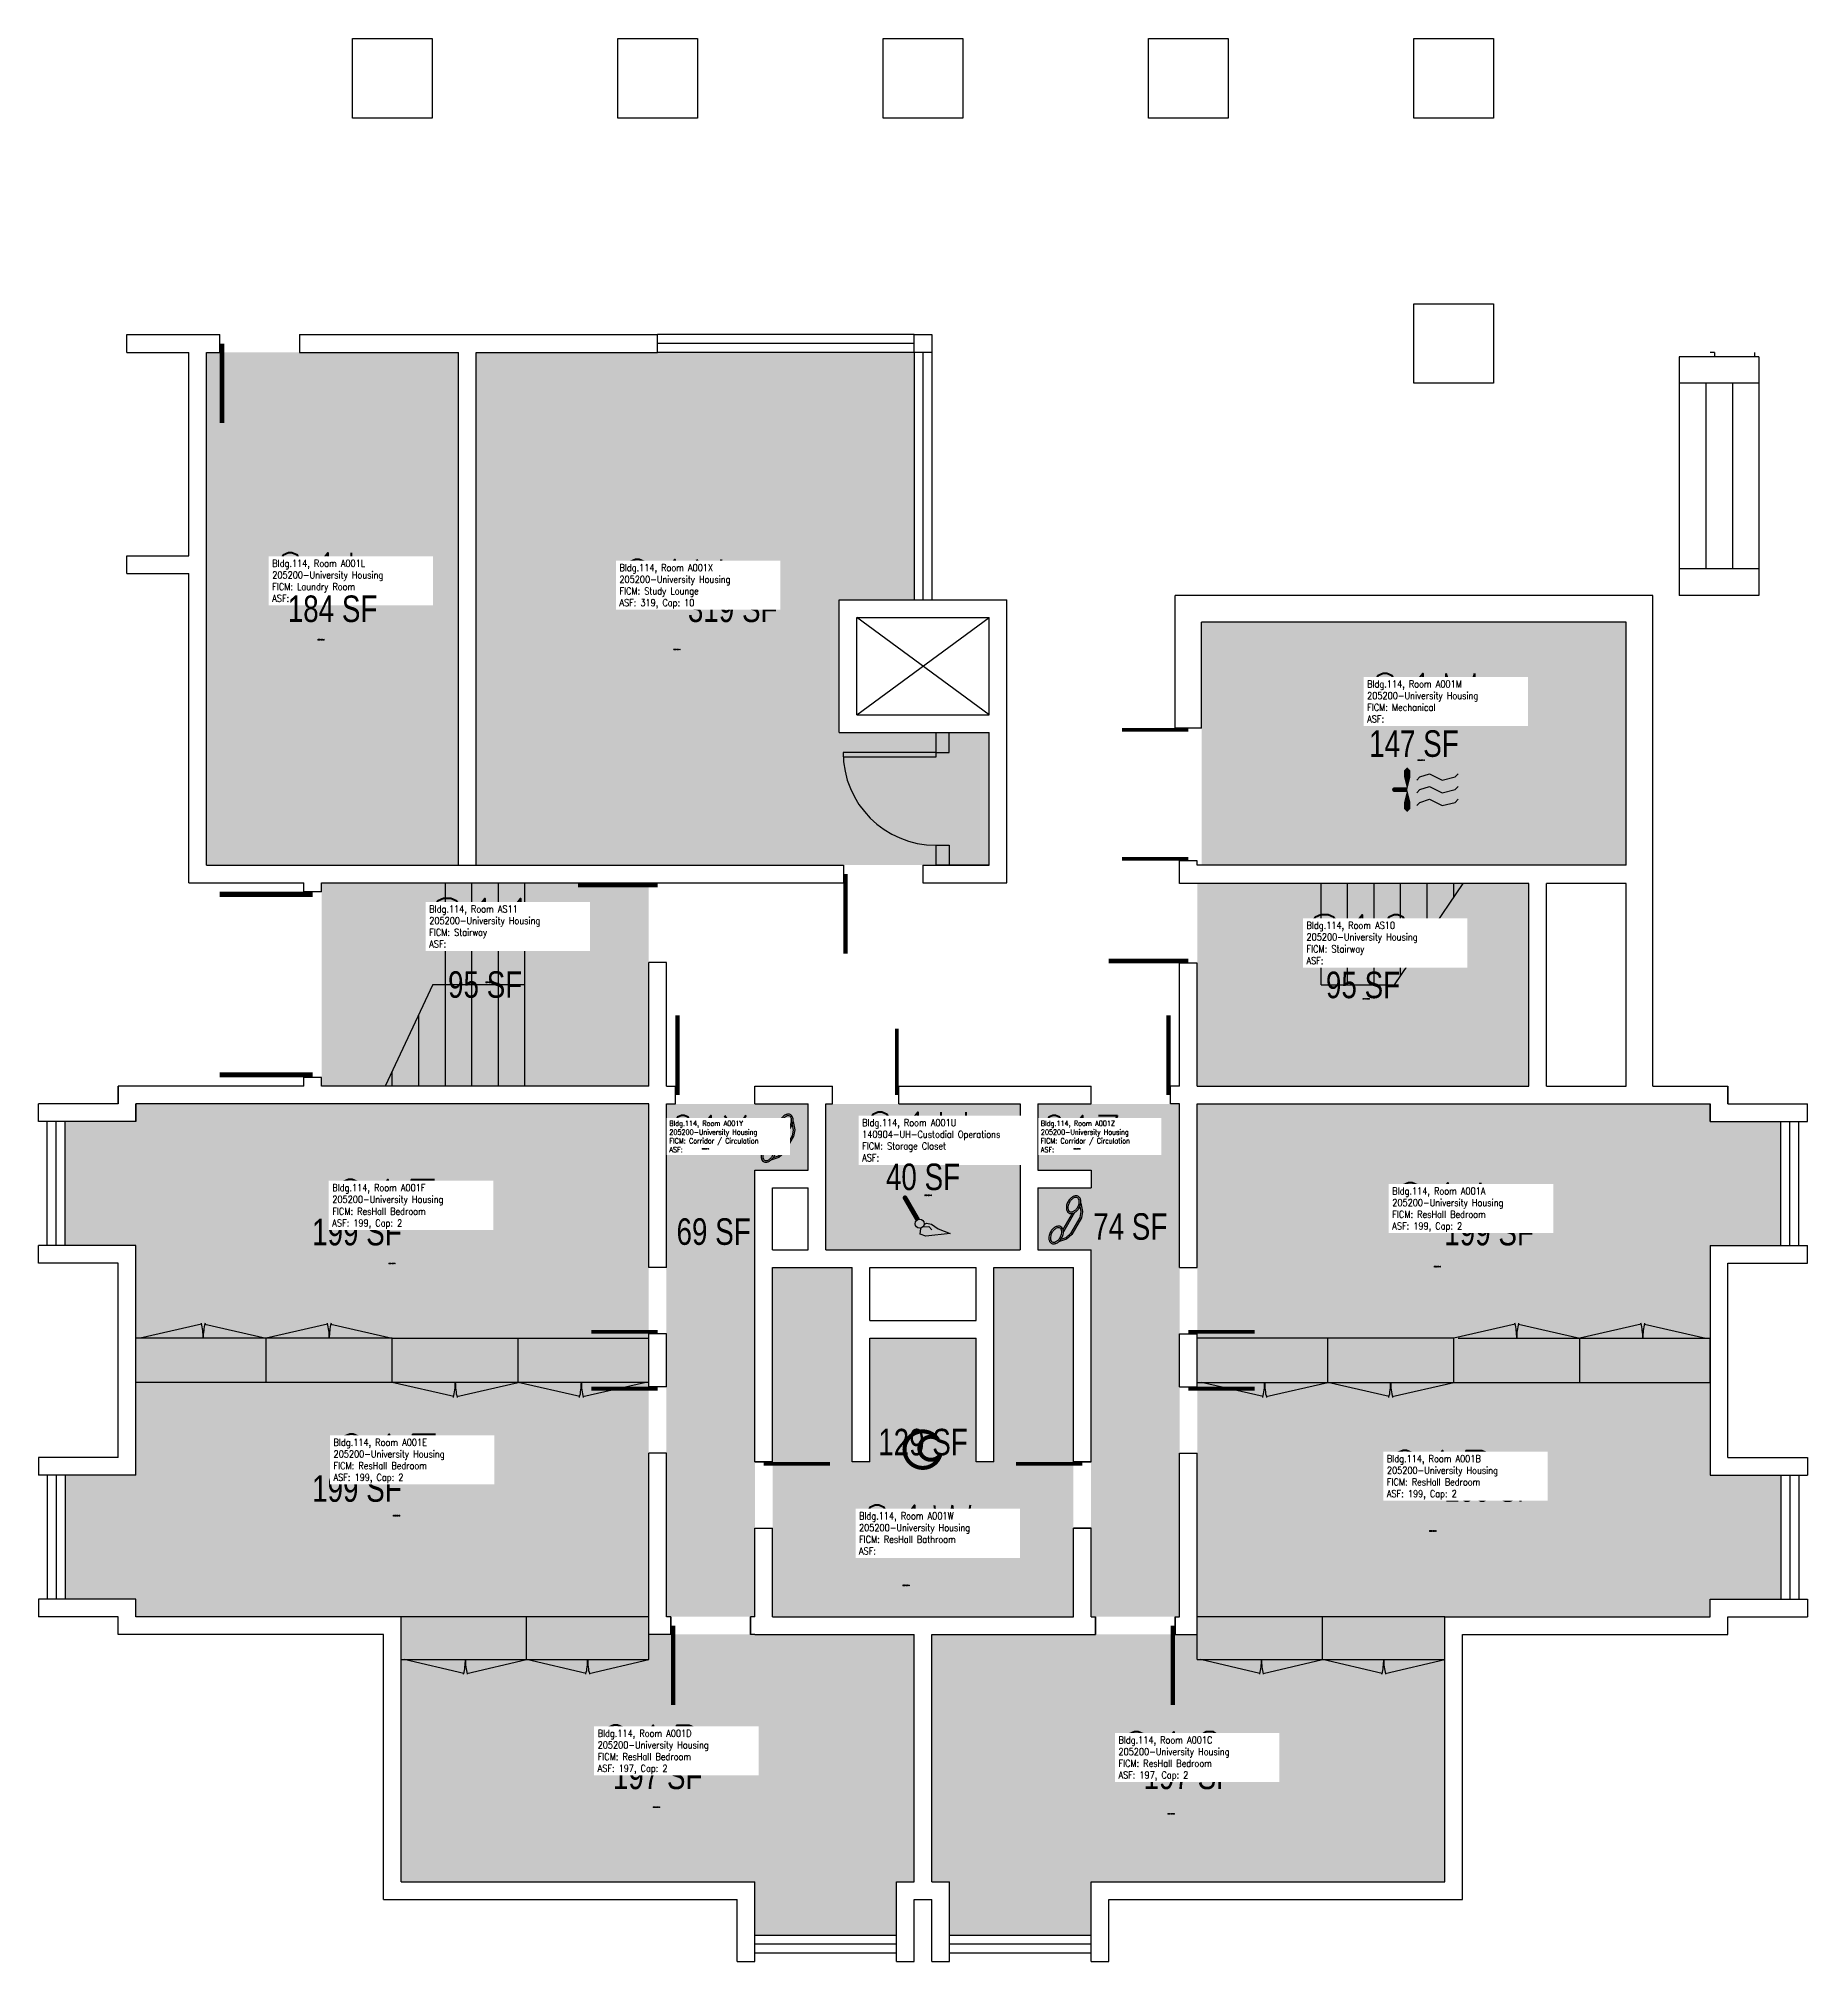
# Model space of a CAD drawing. Header units: inches. Extents: x 0 to 1952, y -32 to 838.
# Drawn here: x 1152 to 1952, y -32 to 838 of the extents above; entities outside this region: 2.
import ezdxf
from ezdxf.enums import TextEntityAlignment as Align

# ---------------------------------------------------------------- set-up
doc = ezdxf.new("R2010")
doc.units = ezdxf.units.IN
doc.header["$LTSCALE"] = 10
doc.header["$MEASUREMENT"] = 0
doc.layers.get('0').update_dxf_attribs({"linetype": 'CONTINUOUS'})
for name, color, linetype in [('A-COLS', 5, 'CONTINUOUS'), ('A-DOOR', 2, 'CONTINUOUS'), ('A-FLOR', 3, 'CONTINUOUS'), ('A-GLAZ', 1, 'CONTINUOUS'), ('A-GLAZ-SILL', 2, 'CONTINUOUS'), ('A-IDEN-ICON', 4, 'CONTINUOUS'), ('A-IDEN-RNUM', 7, 'CONTINUOUS'), ('A-IDEN-SNUM', 4, 'CONTINUOUS'), ('A-IDEN-VNUM', 4, 'CONTINUOUS'), ('A-SITE', 3, 'CONTINUOUS'), ('A-WALL', 7, 'CONTINUOUS'), ('AREA-TEXT', 3, 'CONTINUOUS'), ('Rooms-Category-Color', 7, 'CONTINUOUS'), ('Rooms-College-Color', 7, 'CONTINUOUS'), ('Rooms-Department-Color', 7, 'CONTINUOUS'), ('Rooms-Division-Color', 7, 'CONTINUOUS'), ('Rooms-Information', 7, 'CONTINUOUS')]:
    doc.layers.add(name, color=color, linetype=linetype)
doc.styles.add('AREA', font='arial.ttf', dxfattribs={"width": 0.75, "height": 12})
doc.styles.add('ROOMSNUMBER', font='txt.shx', dxfattribs={"height": 0.03})
doc.styles.add('ROOMVNUMBER', font='simplex.shx', dxfattribs={"width": 0.85})

# ---------------------------------------------------------------- blocks, each defined once
blk = doc.blocks.new('CPPHONE')
at = {"color": 0, "linetype": 'ByBlock'}
for p, q in [((0.0096, 0.0252), (-0.0196, -0.0252)), ((0.0169, 0.0279), (-0.0182, -0.0329))]:
    blk.add_line(p, q, dxfattribs=at)
for points in [[(0.0288, 0.0786, 0.139889), (0.0216, 0.0804, 0.107118), (0.0122, 0.0781, 0.079812), (0.0039, 0.0722, 0.067459), (-0.0035, 0.0626, 0.067459), (-0.008, 0.0515, 0.079812), (-0.009, 0.0413, 0.107118), (-0.0064, 0.032, 0.139889), (-0.0012, 0.0267, 0.139889), (0.0061, 0.0248, 0.107118), (0.0155, 0.0272, 0.079812), (0.0238, 0.0331, 0.067459), (0.0312, 0.0426, 0.067459), (0.0357, 0.0538, 0.079812), (0.0367, 0.0639, 0.107118), (0.034, 0.0732, 0.139889)], [(0.0263, 0.0743, 0.139889), (0.0218, 0.0754, 0.107118), (0.0144, 0.0736, 0.079812), (0.0074, 0.0686, 0.067459), (0.0008, 0.0601, 0.067459), (-0.0032, 0.0502, 0.079812), (-0.004, 0.0417, 0.107118), (-0.0019, 0.0344, 0.139889), (0.0013, 0.031, 0.139889), (0.0059, 0.0298, 0.107118), (0.0133, 0.0317, 0.079812), (0.0203, 0.0367, 0.067459), (0.0268, 0.0451, 0.067459), (0.0309, 0.055, 0.079812), (0.0317, 0.0636, 0.107118), (0.0296, 0.0709, 0.139889)], [(-0.0262, -0.0167, 0.139889), (-0.0334, -0.0148, 0.107118), (-0.0428, -0.0172, 0.079812), (-0.0511, -0.0231, 0.067459), (-0.0585, -0.0326, 0.067459), (-0.063, -0.0438, 0.079812), (-0.064, -0.0539, 0.107118), (-0.0614, -0.0632, 0.139889), (-0.0562, -0.0686, 0.139889), (-0.0489, -0.0704, 0.107118), (-0.0395, -0.0681, 0.079812), (-0.0312, -0.0622, 0.067459), (-0.0238, -0.0526, 0.067459), (-0.0193, -0.0415, 0.079812), (-0.0183, -0.0313, 0.107118), (-0.021, -0.022, 0.139889)], [(-0.0287, -0.021, 0.139889), (-0.0332, -0.0198, 0.107118), (-0.0406, -0.0217, 0.079812), (-0.0476, -0.0267, 0.067459), (-0.0542, -0.0351, 0.067459), (-0.0582, -0.045, 0.079812), (-0.059, -0.0536, 0.107118), (-0.0569, -0.0609, 0.139889), (-0.0537, -0.0643, 0.139889), (-0.0491, -0.0654, 0.107118), (-0.0417, -0.0636, 0.079812), (-0.0347, -0.0586, 0.067459), (-0.0282, -0.0501, 0.067459), (-0.0241, -0.0402, 0.079812), (-0.0233, -0.0317, 0.107118), (-0.0254, -0.0244, 0.139889)]]:
    blk.add_lwpolyline(points, format="xyb", close=True, dxfattribs=at)
for points in [[(0.0364, 0.0572), (0.0417, 0.0308), (0.0382, 0.0108), (0.0082, -0.0411), (-0.0083, -0.0558), (-0.0338, -0.0645)], [(0.0334, 0.047), (0.0366, 0.0307), (0.0334, 0.0126), (0.0043, -0.0379), (-0.0109, -0.0514), (-0.0265, -0.0567)]]:
    blk.add_lwpolyline(points, dxfattribs=at)
blk = doc.blocks.new('CPBATH')
at = {"color": 0, "linetype": 'ByBlock', "const_width": 0.0127}
for points in [[(0.0571, 0.0168, 0.861492), (-0.0551, 0, 1)], [(-0.0551, 0, 0.726902), (0.0487, -0.0337, 1)], [(0.0571, 0.0168, 0.729002), (-0.0084, -0.0042, 1)], [(-0.0084, -0.0042, 0.609468), (0.0487, -0.0337, 1)]]:
    blk.add_lwpolyline(points, format="xyb", dxfattribs=at)
at = {"color": 0, "linetype": 'ByBlock', "const_width": 0.00637}
for points in [[(0.0544, 0.0152, 1), (0.0599, 0.0184, 1)], [(0.0459, -0.0353, 1), (0.0515, -0.0321, 1)]]:
    blk.add_lwpolyline(points, format="xyb", close=True, dxfattribs=at)
blk = doc.blocks.new('CPMECH')
at = {"color": 0, "linetype": 'ByBlock'}
for p, q in [((0.005, 0.025), (0.015, 0.035)), ((0.015, 0.035), (0.045, 0.045)), ((0.015, -0.005), (0.045, 0.005)), ((0.045, 0.045), (0.085, 0.025)), ((0.045, 0.005), (0.085, -0.015)), ((0.085, 0.025), (0.125, 0.035)), ((0.125, 0.035), (0.135, 0.045)), ((0.125, -0.005), (0.135, 0.005)), ((0.005, -0.015), (0.015, -0.005)), ((0.005, -0.055), (0.015, -0.045)), ((0.015, -0.045), (0.045, -0.035)), ((0.045, -0.035), (0.085, -0.055)), ((0.085, -0.015), (0.125, -0.005)), ((0.085, -0.055), (0.125, -0.045)), ((0.125, -0.045), (0.135, -0.035))]:
    blk.add_line(p, q, dxfattribs=at)
for points in [[(-0.025, -0.005, 0, 0.02, 0), (-0.025, 0.035, 0.02, 0.02, 0), (-0.025, 0.055, 0.02, 0, 0), (-0.025, 0.065, 0, 0, 0)], [(-0.025, -0.005, 0, 0.02, 0), (-0.025, -0.045, 0.02, 0.02, 0), (-0.025, -0.065, 0.02, 0, 0), (-0.025, -0.075, 0, 0, 0)]]:
    blk.add_lwpolyline(points, format="xyseb", dxfattribs=at)
at = {"color": 0, "linetype": 'ByBlock', "const_width": 0.015}
blk.add_lwpolyline([(-0.025, -0.005), (-0.065, -0.005)], dxfattribs=at)
at = {"color": 0, "linetype": 'ByBlock', "const_width": 0.0075}
blk.add_lwpolyline([(-0.0682, -0.0069, 1), (-0.0618, -0.0031, 1)], format="xyb", close=True, dxfattribs=at)
blk = doc.blocks.new('CPCUST')
at = {"color": 0, "linetype": 'ByBlock'}
for p, q in [((0.0171, -0.0639), (0.02, -0.0466)), ((0.0262, -0.0408), (0.0446, -0.0406)), ((0.0297, -0.0341), (0.0376, -0.0302)), ((0.0376, -0.0302), (0.0533, -0.0324)), ((0.0446, -0.0406), (0.0543, -0.0505)), ((0.0533, -0.0324), (0.0745, -0.0479)), ((0.0745, -0.0479), (0.1117, -0.0625)), ((0.0358, -0.0705), (0.0171, -0.0639)), ((0.1117, -0.0625), (0.0358, -0.0705))]:
    blk.add_line(p, q, dxfattribs=at)
at = {"color": 0, "linetype": 'ByBlock', "const_width": 0.0075}
blk.add_lwpolyline([(-0.0332, 0.0481, 1), (-0.0268, 0.0519, 1)], format="xyb", close=True, dxfattribs=at)
at = {"color": 0, "linetype": 'ByBlock', "const_width": 0.015}
blk.add_lwpolyline([(-0.03, 0.05), (0.01, -0.0193)], dxfattribs=at)
at = {"color": 0, "linetype": 'ByBlock'}
blk.add_circle((0.0158, -0.0313), 0.0141, dxfattribs=at)

msp = doc.modelspace()

# ---------------------------------------------------------------- hatches: boundary and pattern name
at = {"layer": 'Rooms-Category-Color', "true_color": 0x728ef3}
for points in [[(1228, 464), (1342, 464), (1342, 696), (1228, 696)], [(1350, 696), (1350, 464), (1581.87, 464), (1581.87, 524), (1514.12, 524), (1514.12, 584), (1548, 584), (1548, 696)], [(1428, 240), (1428, 356), (1196, 356), (1196, 348), (1164, 348), (1164, 292), (1196, 292), (1196, 240)], [(1508, 356), (1596, 356), (1596, 290), (1508, 290)], [(1676, 240), (1676, 356), (1908, 356), (1908, 348), (1940, 348), (1940, 292), (1908, 292), (1908, 240)], [(1520, 282), (1484, 282), (1484, 124), (1620, 124), (1620, 282), (1584, 282), (1584, 194), (1576, 194), (1576, 250), (1528, 250), (1528, 194), (1520, 194)], [(1428, 240), (1428, 124), (1196, 124), (1196, 132), (1164, 132), (1164, 188), (1196, 188), (1196, 240)], [(1676, 240), (1676, 124), (1908, 124), (1908, 132), (1940, 132), (1940, 188), (1908, 188), (1908, 240)], [(1476, 4), (1476, -20), (1540, -20), (1540, 4), (1548, 4), (1548, 116), (1428, 116), (1428, 124), (1316, 124), (1316, 4)], [(1628, 4), (1628, -20), (1564, -20), (1564, 4), (1556, 4), (1556, 116), (1676, 116), (1676, 124), (1788, 124), (1788, 4)]]:
    msp.add_hatch(color=171, dxfattribs=at).paths.add_polyline_path(points)
at = {"layer": 'Rooms-Category-Color', "true_color": 0xadadad}
for points in [[(1678, 574), (1870, 574), (1870, 464), (1678, 464)], [(1280, 456), (1428, 456), (1428, 364), (1280, 364)], [(1676, 364), (1826, 364), (1826, 455.64), (1676, 455.64)], [(1476, 124), (1436, 124), (1436, 356), (1500, 356), (1500, 326), (1476, 326)], [(1668, 356), (1604, 356), (1604, 326), (1628, 326), (1628, 318), (1604, 318), (1604, 290), (1628, 290), (1628, 124), (1668, 124)]]:
    msp.add_hatch(color=253, dxfattribs=at).paths.add_polyline_path(points)
at = {"layer": 'Rooms-College-Color', "true_color": 0xadadad}
for points in [[(1228, 464), (1342, 464), (1342, 696), (1228, 696)], [(1350, 696), (1350, 464), (1581.87, 464), (1581.87, 524), (1514.12, 524), (1514.12, 584), (1548, 584), (1548, 696)], [(1678, 574), (1870, 574), (1870, 464), (1678, 464)], [(1280, 456), (1428, 456), (1428, 364), (1280, 364)], [(1676, 364), (1826, 364), (1826, 455.64), (1676, 455.64)], [(1428, 240), (1428, 356), (1196, 356), (1196, 348), (1164, 348), (1164, 292), (1196, 292), (1196, 240)], [(1476, 124), (1436, 124), (1436, 356), (1500, 356), (1500, 326), (1476, 326)], [(1508, 356), (1596, 356), (1596, 290), (1508, 290)], [(1668, 356), (1604, 356), (1604, 326), (1628, 326), (1628, 318), (1604, 318), (1604, 290), (1628, 290), (1628, 124), (1668, 124)], [(1676, 240), (1676, 356), (1908, 356), (1908, 348), (1940, 348), (1940, 292), (1908, 292), (1908, 240)], [(1520, 282), (1484, 282), (1484, 124), (1620, 124), (1620, 282), (1584, 282), (1584, 194), (1576, 194), (1576, 250), (1528, 250), (1528, 194), (1520, 194)], [(1428, 240), (1428, 124), (1196, 124), (1196, 132), (1164, 132), (1164, 188), (1196, 188), (1196, 240)], [(1676, 240), (1676, 124), (1908, 124), (1908, 132), (1940, 132), (1940, 188), (1908, 188), (1908, 240)], [(1476, 4), (1476, -20), (1540, -20), (1540, 4), (1548, 4), (1548, 116), (1428, 116), (1428, 124), (1316, 124), (1316, 4)], [(1628, 4), (1628, -20), (1564, -20), (1564, 4), (1556, 4), (1556, 116), (1676, 116), (1676, 124), (1788, 124), (1788, 4)]]:
    msp.add_hatch(color=253, dxfattribs=at).paths.add_polyline_path(points)
at = {"layer": 'Rooms-Department-Color', "true_color": 0x604aed}
for points in [[(1228, 464), (1342, 464), (1342, 696), (1228, 696)], [(1350, 696), (1350, 464), (1581.87, 464), (1581.87, 524), (1514.12, 524), (1514.12, 584), (1548, 584), (1548, 696)], [(1428, 240), (1428, 356), (1196, 356), (1196, 348), (1164, 348), (1164, 292), (1196, 292), (1196, 240)], [(1508, 356), (1596, 356), (1596, 290), (1508, 290)], [(1676, 240), (1676, 356), (1908, 356), (1908, 348), (1940, 348), (1940, 292), (1908, 292), (1908, 240)], [(1520, 282), (1484, 282), (1484, 124), (1620, 124), (1620, 282), (1584, 282), (1584, 194), (1576, 194), (1576, 250), (1528, 250), (1528, 194), (1520, 194)], [(1428, 240), (1428, 124), (1196, 124), (1196, 132), (1164, 132), (1164, 188), (1196, 188), (1196, 240)], [(1676, 240), (1676, 124), (1908, 124), (1908, 132), (1940, 132), (1940, 188), (1908, 188), (1908, 240)], [(1476, 4), (1476, -20), (1540, -20), (1540, 4), (1548, 4), (1548, 116), (1428, 116), (1428, 124), (1316, 124), (1316, 4)], [(1628, 4), (1628, -20), (1564, -20), (1564, 4), (1556, 4), (1556, 116), (1676, 116), (1676, 124), (1788, 124), (1788, 4)]]:
    msp.add_hatch(color=173, dxfattribs=at).paths.add_polyline_path(points)
at = {"layer": 'Rooms-Department-Color', "true_color": 0xacacac}
for points in [[(1678, 574), (1870, 574), (1870, 464), (1678, 464)], [(1280, 456), (1428, 456), (1428, 364), (1280, 364)], [(1676, 364), (1826, 364), (1826, 455.64), (1676, 455.64)], [(1476, 124), (1436, 124), (1436, 356), (1500, 356), (1500, 326), (1476, 326)], [(1668, 356), (1604, 356), (1604, 326), (1628, 326), (1628, 318), (1604, 318), (1604, 290), (1628, 290), (1628, 124), (1668, 124)]]:
    msp.add_hatch(color=253, dxfattribs=at).paths.add_polyline_path(points)
at = {"layer": 'Rooms-Division-Color', "true_color": 0x604aed}
for points in [[(1228, 464), (1342, 464), (1342, 696), (1228, 696)], [(1350, 696), (1350, 464), (1581.87, 464), (1581.87, 524), (1514.12, 524), (1514.12, 584), (1548, 584), (1548, 696)], [(1428, 240), (1428, 356), (1196, 356), (1196, 348), (1164, 348), (1164, 292), (1196, 292), (1196, 240)], [(1508, 356), (1596, 356), (1596, 290), (1508, 290)], [(1676, 240), (1676, 356), (1908, 356), (1908, 348), (1940, 348), (1940, 292), (1908, 292), (1908, 240)], [(1520, 282), (1484, 282), (1484, 124), (1620, 124), (1620, 282), (1584, 282), (1584, 194), (1576, 194), (1576, 250), (1528, 250), (1528, 194), (1520, 194)], [(1428, 240), (1428, 124), (1196, 124), (1196, 132), (1164, 132), (1164, 188), (1196, 188), (1196, 240)], [(1676, 240), (1676, 124), (1908, 124), (1908, 132), (1940, 132), (1940, 188), (1908, 188), (1908, 240)], [(1476, 4), (1476, -20), (1540, -20), (1540, 4), (1548, 4), (1548, 116), (1428, 116), (1428, 124), (1316, 124), (1316, 4)], [(1628, 4), (1628, -20), (1564, -20), (1564, 4), (1556, 4), (1556, 116), (1676, 116), (1676, 124), (1788, 124), (1788, 4)]]:
    msp.add_hatch(color=173, dxfattribs=at).paths.add_polyline_path(points)
at = {"layer": 'Rooms-Division-Color', "true_color": 0xadadad}
for points in [[(1678, 574), (1870, 574), (1870, 464), (1678, 464)], [(1280, 456), (1428, 456), (1428, 364), (1280, 364)], [(1676, 364), (1826, 364), (1826, 455.64), (1676, 455.64)], [(1476, 124), (1436, 124), (1436, 356), (1500, 356), (1500, 326), (1476, 326)], [(1668, 356), (1604, 356), (1604, 326), (1628, 326), (1628, 318), (1604, 318), (1604, 290), (1628, 290), (1628, 124), (1668, 124)]]:
    msp.add_hatch(color=253, dxfattribs=at).paths.add_polyline_path(points)

# ---------------------------------------------------------------- linework, layer by layer
at = {"layer": 'A-COLS'}
msp.add_line((1928, 696), (1928, 694), dxfattribs=at)
for points in [[(1294, 802), (1294, 838), (1330, 838), (1330, 802)], [(1414, 802), (1414, 838), (1450, 838), (1450, 802)], [(1534, 802), (1534, 838), (1570, 838), (1570, 802)], [(1654, 802), (1654, 838), (1690, 838), (1690, 802)], [(1774, 802), (1774, 838), (1810, 838), (1810, 802)], [(1774, 682), (1774, 718), (1810, 718), (1810, 682)]]:
    msp.add_lwpolyline(points, close=True, dxfattribs=at)
at = {"layer": 'A-DOOR'}
for p, q in [((1557.88, 515), (1515.88, 515)), ((1515.88, 515), (1515.88, 513)), ((1557.88, 513), (1557.88, 515)), ((1515.88, 513), (1557.88, 513))]:
    msp.add_line(p, q, dxfattribs=at)
for points in [[(1235, 700, 2, 2, 0), (1235, 664, 0, 0, 0.414214), (1270, 700, 0, 0, 0.814237)], [(1672, 525.17, 1.67, 1.67, 0), (1642, 525.17, 0, 0, 0.414214), (1672, 496, 0, 0, 0.814237)], [(1672, 466.83, 1.67, 1.67, 0), (1642, 466.83, 0, 0, -0.414214), (1672, 496, 0, 0, -0.814237)], [(1432, 455, 2, 2, 0), (1396, 455, 0, 0, 0.414214), (1432, 420, 0, 0, 0.814237)], [(1517, 460, 2, 2, 0), (1517, 424, 0, 0, 0.414214), (1552, 460, 0, 0, 0.814237)], [(1672, 420.64, 2, 2, 0), (1636, 420.64, 0, 0, -0.414214), (1672, 455.64, 0, 0, -0.814237)], [(1276, 450.83, 2.33, 2.33, 0), (1234, 450.83, 0, 0, 0.414214), (1276, 410, 0, 0, 0.814237)], [(1276, 369.17, 2.33, 2.33, 0), (1234, 369.17, 0, 0, -0.414214), (1276, 410, 0, 0, -0.814237)], [(1441, 360, 2, 2, 0), (1441, 396, 0, 0, -0.414214), (1476, 360, 0, 0, -0.814237)], [(1663, 360, 2, 2, 0), (1663, 396, 0, 0, 0.414214), (1628, 360, 0, 0, 0.814237)], [(1540.17, 360, 1.67, 1.67, 0), (1540.17, 390, 0, 0, 0.414214), (1511, 360, 0, 0, 0.814237)], [(1432, 252.83, 1.67, 1.67, 0), (1402, 252.83, 0, 0, -0.414214), (1432, 282, 0, 0, -0.814237)], [(1672, 252.83, 1.67, 1.67, 0), (1702, 252.83, 0, 0, 0.414214), (1672, 282, 0, 0, 0.814237)], [(1432, 227.17, 1.67, 1.67, 0), (1402, 227.17, 0, 0, 0.414214), (1432, 198, 0, 0, 0.814237)], [(1672, 227.17, 1.67, 1.67, 0), (1702, 227.17, 0, 0, -0.414214), (1672, 198, 0, 0, -0.814237)], [(1480, 193.17, 1.67, 1.67, 0), (1510, 193.17, 0, 0, -0.414214), (1480, 164, 0, 0, -0.814237)], [(1624, 193.17, 1.67, 1.67, 0), (1594, 193.17, 0, 0, 0.414214), (1624, 164, 0, 0, 0.814237)], [(1439, 120, 2, 2, 0), (1439, 84, 0, 0, 0.414214), (1474, 120, 0, 0, 0.814237)], [(1665, 120, 2, 2, 0), (1665, 84, 0, 0, -0.414214), (1630, 120, 0, 0, -0.814237)]]:
    msp.add_lwpolyline(points, format="xyseb", dxfattribs=at)
msp.add_arc((1557.88, 515), 42, 180, 270, dxfattribs=at)
at = {"layer": 'A-FLOR'}
for p, q in [((1336, 364), (1336, 456)), ((1348, 364), (1348, 456)), ((1360, 364), (1360, 456)), ((1372, 364), (1372, 456)), ((1732, 409.82), (1732, 455.64)), ((1744, 409.82), (1744, 455.64)), ((1756, 409.82), (1756, 455.64)), ((1765.23, 409.82), (1796.33, 455.64)), ((1768, 413.91), (1768, 455.64)), ((1780, 431.58), (1780, 455.64)), ((1792, 449.26), (1792, 455.64)), ((1330.32, 410), (1372, 410)), ((1732, 409.82), (1765.23, 409.82)), ((1324, 364), (1324, 396.5)), ((1312, 364), (1312, 370.84)), ((1225.77, 256.41), (1198, 250)), ((1227.23, 256.41), (1255, 250)), ((1282.77, 256.41), (1255, 250)), ((1284.23, 256.41), (1312, 250)), ((1819.77, 256.41), (1792, 250)), ((1821.23, 256.41), (1849, 250)), ((1876.77, 256.41), (1849, 250)), ((1878.23, 256.41), (1906, 250)), ((1196, 230), (1196, 250)), ((1312, 250), (1196, 250)), ((1255, 230), (1255, 250)), ((1312, 230), (1312, 250)), ((1312, 250), (1428, 250)), ((1369, 230), (1369, 250)), ((1428, 230), (1428, 250)), ((1676, 230), (1676, 250)), ((1792, 250), (1676, 250)), ((1735, 230), (1735, 250)), ((1792, 230), (1792, 250)), ((1794, 250), (1908, 250)), ((1849, 230), (1849, 250)), ((1908, 230), (1908, 250)), ((1312, 230), (1196, 230)), ((1339.77, 223.59), (1312, 230)), ((1369, 230), (1312, 230)), ((1341.23, 223.59), (1369, 230)), ((1428, 230), (1369, 230)), ((1396.77, 223.59), (1369, 230)), ((1426, 230), (1369, 230)), ((1398.23, 223.59), (1426, 230)), ((1676, 230), (1735, 230)), ((1705.77, 223.59), (1678, 230)), ((1678, 230), (1735, 230)), ((1707.23, 223.59), (1735, 230)), ((1762.77, 223.59), (1735, 230)), ((1735, 230), (1792, 230)), ((1764.23, 223.59), (1792, 230)), ((1792, 230), (1908, 230)), ((1316, 104.6), (1316, 124)), ((1428, 124), (1316, 124)), ((1372.71, 104.6), (1372.71, 124)), ((1428, 104.6), (1428, 124)), ((1676, 104.6), (1676, 124)), ((1788, 124), (1676, 124)), ((1732.71, 104.6), (1732.71, 124)), ((1788, 104.6), (1788, 124)), ((1316, 104.6), (1372.71, 104.6)), ((1344.36, 98.38), (1317.42, 104.6)), ((1317.42, 104.6), (1372.71, 104.6)), ((1345.77, 98.38), (1372.71, 104.6)), ((1399.65, 98.38), (1372.71, 104.6)), ((1372.71, 104.6), (1428, 104.6)), ((1401.06, 98.38), (1428, 104.6)), ((1676, 104.6), (1732.71, 104.6)), ((1704.36, 98.38), (1677.42, 104.6)), ((1677.42, 104.6), (1732.71, 104.6)), ((1705.77, 98.38), (1732.71, 104.6)), ((1759.65, 98.38), (1732.71, 104.6)), ((1732.71, 104.6), (1788, 104.6)), ((1761.06, 98.38), (1788, 104.6))]:
    msp.add_line(p, q, dxfattribs=at)
msp.add_lwpolyline([(1330.32, 410), (1308.8, 364)], dxfattribs=at)
for centre, radius, start, end in [((1198, 250), 28.5, 0, 13.7374), ((1255, 250), 28.5, 166.2626, 180), ((1255, 250), 28.5, 0, 13.7374), ((1312, 250), 28.5, 166.2626, 180), ((1792, 250), 28.5, 0, 13.7374), ((1849, 250), 28.5, 166.2626, 180), ((1849, 250), 28.5, 0, 13.7374), ((1906, 250), 28.5, 166.2626, 180), ((1312, 230), 28.5, 346.2626, 0), ((1369, 230), 28.5, 180, 193.7374), ((1369, 230), 28.5, 346.2626, 0), ((1426, 230), 28.5, 180, 193.7374), ((1678, 230), 28.5, 346.2626, 0), ((1735, 230), 28.5, 180, 193.7374), ((1735, 230), 28.5, 346.2626, 0), ((1792, 230), 28.5, 180, 193.7374), ((1317.42, 104.6), 27.64, 346.2626, 0), ((1372.71, 104.6), 27.64, 180, 193.7374), ((1372.71, 104.6), 27.64, 346.2626, 0), ((1428, 104.6), 27.64, 180, 193.7374), ((1677.42, 104.6), 27.64, 346.2626, 0), ((1732.71, 104.6), 27.64, 180, 193.7374), ((1732.71, 104.6), 27.64, 346.2626, 0), ((1788, 104.6), 27.64, 180, 193.7374)]:
    msp.add_arc(centre, radius, start, end, dxfattribs=at)
at = {"layer": 'A-GLAZ'}
for p, q in [((1548, 700), (1432, 700)), ((1552, 696), (1552, 584)), ((1160, 292), (1160, 348)), ((1944, 292), (1944, 348)), ((1160, 188), (1160, 132)), ((1944, 188), (1944, 132)), ((1476, -24), (1540, -24)), ((1564, -24), (1628, -24))]:
    msp.add_line(p, q, dxfattribs=at)
at = {"layer": 'A-GLAZ-SILL'}
for p, q in [((1548, 704), (1432, 704)), ((1548, 696), (1432, 696)), ((1548, 696), (1548, 584)), ((1556, 696), (1556, 584)), ((1156, 292), (1156, 348)), ((1164, 292), (1164, 348)), ((1940, 292), (1940, 348)), ((1948, 292), (1948, 348)), ((1156, 188), (1156, 132)), ((1164, 188), (1164, 132)), ((1940, 188), (1940, 132)), ((1948, 188), (1948, 132)), ((1476, -20), (1540, -20)), ((1564, -20), (1628, -20)), ((1476, -28), (1540, -28)), ((1564, -28), (1628, -28))]:
    msp.add_line(p, q, dxfattribs=at)
at = {"layer": 'A-SITE'}
for p, q in [((1930, 694), (1894, 694)), ((1894, 694), (1894, 682)), ((1930, 694), (1930, 682)), ((1930, 682), (1894, 682)), ((1894, 682), (1894, 598)), ((1906, 682), (1906, 598)), ((1918, 682), (1918, 598)), ((1930, 682), (1930, 598)), ((1930, 598), (1894, 598)), ((1894, 598), (1894, 586)), ((1930, 598), (1930, 586)), ((1930, 586), (1894, 586))]:
    msp.add_line(p, q, dxfattribs=at)
at = {"layer": 'A-WALL'}
for p, q in [((1192, 704), (1234, 704)), ((1192, 696), (1192, 704)), ((1234, 696), (1234, 704)), ((1270, 704), (1270, 696)), ((1270, 704), (1432, 704)), ((1432, 696), (1432, 704)), ((1192, 696), (1220, 696)), ((1220, 604), (1220, 696)), ((1228, 464), (1228, 696)), ((1228, 696), (1234, 696)), ((1270, 696), (1342, 696)), ((1342, 464), (1342, 696)), ((1350, 464), (1350, 696)), ((1350, 696), (1432, 696)), ((1910, 696), (1908, 696)), ((1910, 696), (1910, 694)), ((1192, 604), (1220, 604)), ((1192, 596), (1192, 604)), ((1192, 596), (1220, 596)), ((1220, 456), (1220, 596)), ((1514.12, 584), (1589.88, 584)), ((1514.12, 524), (1514.12, 584)), ((1589.88, 456), (1589.88, 584)), ((1882, 586), (1666, 586)), ((1666, 526), (1666, 586)), ((1882, 364), (1882, 586)), ((1581.87, 532), (1522.13, 576)), ((1522.13, 532), (1581.87, 576)), ((1522.13, 576), (1581.87, 576)), ((1522.13, 532), (1522.13, 576)), ((1581.87, 532), (1581.87, 576)), ((1870, 574), (1678, 574)), ((1678, 526), (1678, 574)), ((1870, 464), (1870, 574)), ((1522.13, 532), (1581.87, 532)), ((1514.12, 524), (1581.87, 524)), ((1557.88, 515), (1557.88, 524)), ((1563.88, 515), (1563.88, 524)), ((1581.87, 464), (1581.87, 524)), ((1678, 526), (1666, 526)), ((1678, 526), (1666.17, 526)), ((1557.88, 515), (1563.88, 515)), ((1557.88, 464), (1557.88, 473)), ((1557.88, 473), (1563.88, 473)), ((1563.88, 473), (1563.88, 464)), ((1228, 464), (1342, 464)), ((1342, 464), (1516, 464)), ((1516, 464), (1516, 456)), ((1552, 464), (1552, 456)), ((1552, 464), (1552, 456)), ((1552, 464), (1581.87, 464)), ((1581.87, 464), (1557.88, 464)), ((1676, 466), (1668, 466)), ((1668, 464), (1668, 466)), ((1676, 466), (1668, 466)), ((1668, 455.64), (1668, 464)), ((1676, 464), (1676, 466)), ((1870, 464), (1676, 464)), ((1220, 456), (1272, 456)), ((1272, 452), (1272, 456)), ((1280, 452), (1280, 456)), ((1280, 456), (1516, 456)), ((1552, 456), (1589.88, 456)), ((1826, 455.64), (1668, 455.64)), ((1826, 364), (1826, 455.64)), ((1870, 455.64), (1834, 455.64)), ((1834, 364), (1834, 455.64)), ((1870, 364), (1870, 455.64)), ((1280, 452), (1272, 452)), ((1428, 364), (1428, 420)), ((1436, 420), (1428, 420)), ((1436, 420), (1428, 420)), ((1436, 364), (1436, 420)), ((1668, 364), (1668, 419.64)), ((1676, 419.64), (1668, 419.64)), ((1676, 364), (1676, 419.64)), ((1272, 364), (1272, 368)), ((1280, 368), (1272, 368)), ((1280, 364), (1280, 368)), ((1188, 364), (1188, 356)), ((1188, 356), (1188, 364)), ((1188, 364), (1188, 356)), ((1188, 356), (1188, 364)), ((1272, 364), (1188, 364)), ((1428, 364), (1280, 364)), ((1436, 364), (1440, 364)), ((1440, 356), (1440, 364)), ((1440, 356), (1440, 364)), ((1476, 356), (1476, 364)), ((1476, 364), (1511, 364)), ((1476, 356), (1476, 364)), ((1511, 356), (1511, 364)), ((1511, 356), (1511, 364)), ((1541, 364), (1628, 364)), ((1541, 356), (1541, 364)), ((1628, 356), (1628, 364)), ((1628, 356), (1628, 364)), ((1628, 356), (1628, 364)), ((1668, 364), (1664, 364)), ((1664, 356), (1664, 364)), ((1664, 356), (1664, 364)), ((1676, 364), (1826, 364)), ((1834, 364), (1870, 364)), ((1882, 364), (1916, 364)), ((1916, 364), (1916, 356)), ((1916, 356), (1916, 364)), ((1916, 364), (1916, 356)), ((1188, 356), (1152, 356)), ((1152, 348), (1152, 356)), ((1428, 356), (1196, 356)), ((1196, 356), (1196, 348)), ((1196, 348), (1196, 356)), ((1196, 356), (1196, 348)), ((1196, 348), (1196, 356)), ((1428, 282), (1428, 356)), ((1436, 356), (1440, 356)), ((1436, 282), (1436, 356)), ((1476, 356), (1500, 356)), ((1500, 326), (1500, 356)), ((1508, 290), (1508, 356)), ((1508, 356), (1511, 356)), ((1541, 356), (1596, 356)), ((1596, 356), (1596, 290)), ((1604, 356), (1604, 326)), ((1604, 356), (1628, 356)), ((1668, 356), (1664, 356)), ((1668, 282), (1668, 356)), ((1676, 282), (1676, 356)), ((1676, 356), (1908, 356)), ((1908, 356), (1908, 348)), ((1908, 348), (1908, 356)), ((1908, 356), (1908, 348)), ((1916, 356), (1952, 356)), ((1952, 348), (1952, 356)), ((1196, 348), (1152, 348)), ((1908, 348), (1952, 348)), ((1476, 194), (1476, 326)), ((1476, 326), (1500, 326)), ((1604, 326), (1628, 326)), ((1628, 326), (1628, 318)), ((1484, 318), (1500, 318)), ((1484, 290), (1484, 318)), ((1500, 290), (1500, 318)), ((1604, 318), (1628, 318)), ((1604, 318), (1604, 290)), ((1196, 292), (1152, 292)), ((1152, 284), (1152, 292)), ((1196, 188), (1196, 292)), ((1484, 290), (1500, 290)), ((1508, 290), (1596, 290)), ((1604, 290), (1628, 290)), ((1628, 194), (1628, 290)), ((1908, 292), (1952, 292)), ((1908, 292), (1908, 188)), ((1952, 284), (1952, 292)), ((1188, 284), (1152, 284)), ((1188, 196), (1188, 284)), ((1436, 282), (1428, 282)), ((1436, 282), (1428, 282)), ((1484, 194), (1484, 282)), ((1484, 282), (1520, 282)), ((1520, 194), (1520, 282)), ((1528, 282), (1576, 282)), ((1528, 258), (1528, 282)), ((1576, 258), (1576, 282)), ((1584, 194), (1584, 282)), ((1584, 282), (1620, 282)), ((1620, 194), (1620, 282)), ((1668, 282), (1676, 282)), ((1668, 282), (1676, 282)), ((1916, 284), (1952, 284)), ((1916, 196), (1916, 284)), ((1528, 258), (1576, 258)), ((1428, 228), (1428, 252)), ((1436, 252), (1428, 252)), ((1436, 252), (1428, 252)), ((1436, 228), (1436, 252)), ((1528, 194), (1528, 250)), ((1528, 250), (1576, 250)), ((1576, 194), (1576, 250)), ((1668, 252), (1676, 252)), ((1668, 228), (1668, 252)), ((1668, 252), (1676, 252)), ((1676, 228), (1676, 252)), ((1436, 228), (1428, 228)), ((1436, 228), (1428, 228)), ((1668, 228), (1676, 228)), ((1668, 228), (1676, 228)), ((1188, 196), (1152, 196)), ((1152, 196), (1152, 188)), ((1428, 116), (1428, 198)), ((1436, 198), (1428, 198)), ((1436, 198), (1428, 198)), ((1436, 124), (1436, 198)), ((1484, 194), (1476, 194)), ((1476, 194), (1484, 194)), ((1528, 194), (1520, 194)), ((1584, 194), (1576, 194)), ((1620, 194), (1628, 194)), ((1628, 194), (1620, 194)), ((1668, 124), (1668, 198)), ((1668, 198), (1676, 198)), ((1668, 198), (1676, 198)), ((1676, 116), (1676, 198)), ((1916, 196), (1952, 196)), ((1952, 196), (1952, 188)), ((1196, 188), (1152, 188)), ((1908, 188), (1952, 188)), ((1476, 124), (1476, 164)), ((1476, 164), (1484, 164)), ((1476, 164), (1484, 164)), ((1484, 124), (1484, 164)), ((1620, 124), (1620, 164)), ((1620, 164), (1628, 164)), ((1628, 164), (1620, 164)), ((1628, 124), (1628, 164)), ((1196, 132), (1152, 132)), ((1152, 132), (1152, 124)), ((1196, 124), (1196, 132)), ((1908, 124), (1908, 132)), ((1908, 132), (1952, 132)), ((1952, 132), (1952, 124)), ((1188, 124), (1152, 124)), ((1188, 116), (1188, 124)), ((1316, 124), (1196, 124)), ((1316, 4), (1316, 124)), ((1438, 124), (1436, 124)), ((1438, 116), (1438, 124)), ((1438, 124), (1438, 116)), ((1474, 116), (1474, 124)), ((1476, 124), (1474, 124)), ((1474, 124), (1474, 116)), ((1484, 124), (1620, 124)), ((1628, 124), (1630, 124)), ((1630, 116), (1630, 124)), ((1630, 124), (1630, 116)), ((1666, 116), (1666, 124)), ((1666, 124), (1668, 124)), ((1666, 124), (1666, 116)), ((1788, 124), (1908, 124)), ((1788, 4), (1788, 124)), ((1788, 124), (1908, 124)), ((1916, 116), (1916, 124)), ((1916, 124), (1952, 124)), ((1308, 116), (1188, 116)), ((1308, -4), (1308, 116)), ((1436, 116), (1428, 116)), ((1438, 116), (1436, 116)), ((1476, 116), (1474, 116)), ((1476, 116), (1548, 116)), ((1548, 4), (1548, 116)), ((1556, 116), (1628, 116)), ((1556, 4), (1556, 116)), ((1628, 116), (1630, 116)), ((1666, 116), (1668, 116)), ((1668, 116), (1676, 116)), ((1796, 116), (1916, 116)), ((1796, -4), (1796, 116)), ((1796, 116), (1916, 116)), ((0, 0), (1, 0)), ((0, 0), (1, 0)), ((1316, 4), (1476, 4)), ((1476, -32), (1476, 4)), ((1540, -32), (1540, 4)), ((1540, 4), (1548, 4)), ((1556, 4), (1564, 4)), ((1564, -32), (1564, 4)), ((1628, -32), (1628, 4)), ((1628, 4), (1788, 4)), ((1308, -4), (1468, -4)), ((1468, -32), (1468, -4)), ((1548, -32), (1548, -4)), ((1548, -4), (1556, -4)), ((1556, -32), (1556, -4)), ((1636, -4), (1796, -4)), ((1636, -32), (1636, -4)), ((1468, -32), (1476, -32)), ((1540, -32), (1548, -32)), ((1556, -32), (1564, -32)), ((1628, -32), (1636, -32))]:
    msp.add_line(p, q, dxfattribs=at)
msp.add_lwpolyline([(1556, 696), (1548, 696), (1548, 704), (1556, 704)], close=True, dxfattribs=at)

# ---------------------------------------------------------------- block references
at = {"layer": 'A-IDEN-ICON', "xscale": 144, "yscale": 144, "zscale": 144}
for name, p in [('CPMECH', (1774.59, 498.88)), ('CPPHONE', (1488.01, 339.76)), ('CPCUST', (1548.2, 306.32)), ('CPPHONE', (1618.12, 302.83))]:
    msp.add_blockref(name, p, dxfattribs=at)
at = {"layer": 'A-IDEN-ICON', "xscale": -144, "yscale": 143.9999999993356, "zscale": 144, "rotation": 180}
msp.add_blockref('CPBATH', (1551.57, 199.58), dxfattribs=at)

# ---------------------------------------------------------------- texts
at = {"layer": 'A-IDEN-RNUM', "style": 'ROOMSNUMBER'}
for s, p in [('0001-L0', (1278.23, 565.81)), ('0001-X0', (1439.19, 561.43)), ('0001-M0', (1775.69, 511.28)), ('0S11-00', (1354.22, 410.84)), ('0S10-00', (1750.93, 403.38)), ('0001-Y0', (1452.1, 335.46)), ('0001-Z0', (1620.1, 335.46)), ('0001-U0', (1552.78, 314.47)), ('0001-F0', (1310.38, 283.63)), ('0001-A0', (1783.05, 282.2)), ('0001-E0', (1312.4, 169.53)), ('0001-B0', (1780.99, 162.59)), ('0001-W0', (1542.77, 137.99)), ('0001-D0', (1429.93, 37.62)), ('0001-C0', (1662.65, 34.68))]:
    msp.add_text(s, height=0.36, rotation=360, dxfattribs=at).set_placement(p)
at = {"layer": 'A-IDEN-SNUM', "style": 'ROOMSNUMBER'}
for s, p in [('1140A001L0', (1278.23, 565.81)), ('1140A001X0', (1439.19, 561.43)), ('1140A001M0', (1775.69, 511.28)), ('1140AS1100', (1354.22, 410.84)), ('1140AS1000', (1750.93, 403.38)), ('1140A001Y0', (1452.1, 335.46)), ('1140A001Z0', (1620.1, 335.46)), ('1140A001U0', (1552.78, 314.47)), ('1140A001F0', (1310.38, 283.63)), ('1140A001A0', (1783.05, 282.2)), ('1140A001E0', (1312.4, 169.53)), ('1140A001B0', (1780.99, 162.59)), ('1140A001W0', (1542.77, 137.99)), ('1140A001D0', (1429.93, 37.62)), ('1140A001C0', (1662.65, 34.68))]:
    msp.add_text(s, height=0.36, rotation=360, dxfattribs=at).set_placement(p)
at = {"layer": 'A-IDEN-VNUM', "style": 'ROOMVNUMBER', "width": 0.85}
for s, height, p in [('01L', 22.238, (1257.72, 583.13)), ('01X', 22.238, (1414.71, 580.08)), ('01M', 22.238, (1752.85, 528.52)), ('S11', 22.238, (1328.72, 426.72)), ('S10', 22.238, (1725.43, 419.26)), ('01Y', 16.678, (1437.29, 334.11)), ('01U', 22.238, (1524.49, 330.01)), ('01Z', 16.678, (1605.29, 334.11)), ('01F', 22.238, (1284.88, 299.52)), ('01A', 22.238, (1764.23, 298.11)), ('01E', 22.238, (1285.44, 184.39)), ('01B', 22.238, (1761.79, 176.97)), ('01W', 22.238, (1523.07, 152.16)), ('01D', 22.238, (1404.87, 52.77)), ('01C', 22.238, (1640.39, 49.73))]:
    msp.add_text(s, height=height, rotation=360, dxfattribs=at).set_placement(p)
at = {"layer": 'AREA-TEXT', "style": 'AREA', "width": 0.75}
for s, p in [('184 SF', (1285, 580)), ('319 SF', (1465.94, 580)), ('147 SF', (1774, 519)), ('95 SF', (1354, 410)), ('95 SF', (1751, 409.82)), ('40 SF', (1552, 323)), ('74 SF', (1645.7, 300.53)), ('199 SF', (1296, 298)), ('69 SF', (1457.32, 298.23)), ('199 SF', (1808, 298)), ('129 SF', (1552, 203)), ('199 SF', (1296, 182)), ('199 SF', (1808, 182)), ('197 SF', (1432, 52)), ('197 SF', (1672, 52))]:
    msp.add_text(s, height=12, dxfattribs=at).set_placement(p, align=Align.MIDDLE_CENTER)

# ---------------------------------------------------------------- next in the draw order: texts
at = {"layer": 'Rooms-Information', "attachment_point": 7, "style": 'ROOMVNUMBER', "bg_fill": 3, "box_fill_scale": 1.5, "bg_fill_color": 256, "bg_fill_true_color": 13158600, "bg_fill_transparency": 0}
for s, insert, char_height, width in [('Bldg.114, Room A001L^M^J205200-University Housing^M^JFICM: Laundry Room^M^JASF: ', (1257.72, 583.13), 3.1768, 71.1604), ('Bldg.114, Room A001X^M^J205200-University Housing^M^JFICM: Study Lounge^M^JASF: 319, Cap: 10', (1414.71, 580.08), 3.1768, 71.1604), ('Bldg.114, Room A001M^M^J205200-University Housing^M^JFICM: Mechanical^M^JASF: ', (1752.85, 528.52), 3.1768, 71.1604), ('Bldg.114, Room AS11^M^J205200-University Housing^M^JFICM: Stairway^M^JASF: ', (1328.72, 426.72), 3.1768, 71.1604), ('Bldg.114, Room AS10^M^J205200-University Housing^M^JFICM: Stairway^M^JASF: ', (1725.43, 419.26), 3.1768, 71.1604), ('Bldg.114, Room A001Y^M^J205200-University Housing^M^JFICM: Corridor / Circulation^M^JASF: ', (1437.29, 334.11), 2.3826, 53.3703), ('Bldg.114, Room A001U^M^J140904-UH-Custodial Operations^M^JFICM: Storage Closet^M^JASF: ', (1524.49, 330.01), 3.1768, 71.1604), ('Bldg.114, Room A001Z^M^J205200-University Housing^M^JFICM: Corridor / Circulation^M^JASF: ', (1605.29, 334.11), 2.3826, 53.3703), ('Bldg.114, Room A001F^M^J205200-University Housing^M^JFICM: ResHall Bedroom^M^JASF: 199, Cap: 2', (1284.88, 299.52), 3.1768, 71.1604), ('Bldg.114, Room A001A^M^J205200-University Housing^M^JFICM: ResHall Bedroom^M^JASF: 199, Cap: 2', (1764.23, 298.11), 3.1768, 71.1604), ('Bldg.114, Room A001E^M^J205200-University Housing^M^JFICM: ResHall Bedroom^M^JASF: 199, Cap: 2', (1285.44, 184.39), 3.1768, 71.1604), ('Bldg.114, Room A001B^M^J205200-University Housing^M^JFICM: ResHall Bedroom^M^JASF: 199, Cap: 2', (1761.79, 176.97), 3.1768, 71.1604), ('Bldg.114, Room A001W^M^J205200-University Housing^M^JFICM: ResHall Bathroom^M^JASF: ', (1523.07, 152.16), 3.1768, 71.1604), ('Bldg.114, Room A001D^M^J205200-University Housing^M^JFICM: ResHall Bedroom^M^JASF: 197, Cap: 2', (1404.87, 52.77), 3.1768, 71.1604), ('Bldg.114, Room A001C^M^J205200-University Housing^M^JFICM: ResHall Bedroom^M^JASF: 197, Cap: 2', (1640.39, 49.73), 3.1768, 71.1604)]:
    msp.add_mtext(s, dxfattribs=dict(at, insert=insert, char_height=char_height, width=width))

doc.saveas('drawing.dxf')
